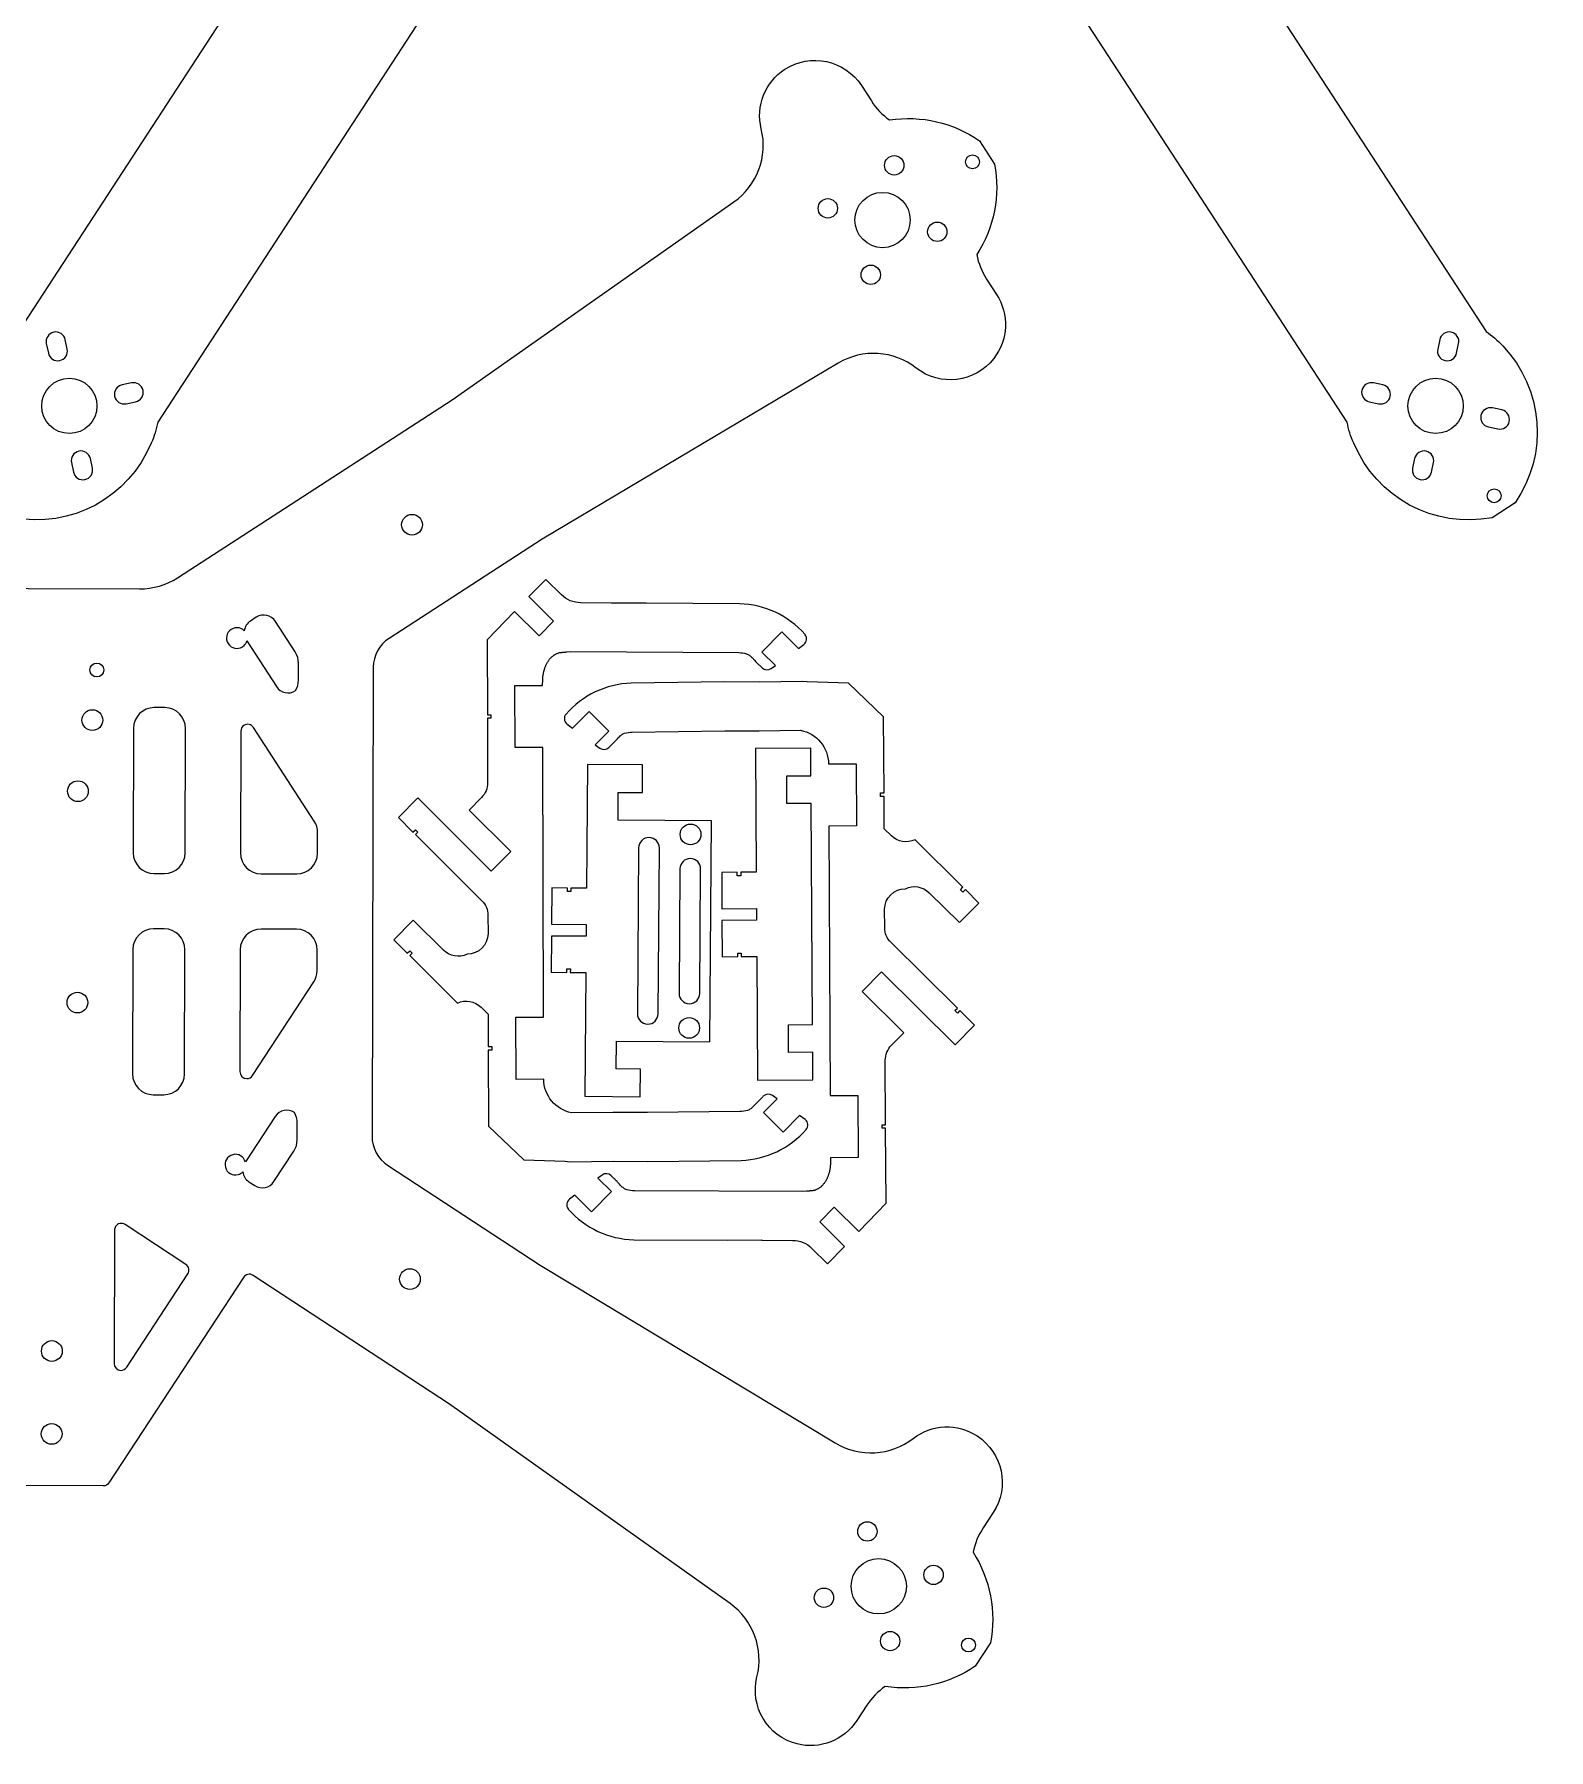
# Model space of a CAD drawing. Header units: millimetres. Extents: x 49 to 509, y -394 to 101.
# Drawn here: x 289.6 to 508.7, y -393.6 to -145.4 of the extents above; entities that cross this region are included whole.
import ezdxf

# ---------------------------------------------------------------- set-up
doc = ezdxf.new("R2010")
doc.units = ezdxf.units.MM
doc.header["$MEASUREMENT"] = 0
doc.layers.add('Layer 1', color=7, linetype='Continuous', lineweight=0)

msp = doc.modelspace()

# ---------------------------------------------------------------- linework, layer by layer
at = {"layer": 'Layer 1', "color": 18, "lineweight": 25, "true_color": 0x000000}
for points in [[(363.15, -239.61), (363.15, -239.44), (363.15, -239.26), (363.16, -239.09), (363.16, -238.92), (363.17, -238.74), (363.17, -238.65), (363.18, -238.56), (363.19, -238.48), (363.19, -238.39), (363.2, -238.3), (363.22, -238.21), (363.23, -238.12), (363.24, -238.03), (363.25, -237.94), (363.27, -237.85), (363.29, -237.76), (363.31, -237.67), (363.33, -237.58), (363.35, -237.49), (363.37, -237.4), (363.4, -237.32), (363.43, -237.23), (363.46, -237.14), (363.49, -237.05), (363.52, -236.96), (363.55, -236.87), (363.59, -236.79), (363.63, -236.7), (363.67, -236.61), (363.71, -236.53), (363.75, -236.45), (363.8, -236.36), (363.84, -236.28), (363.89, -236.2), (363.94, -236.12), (364, -236.05), (364.05, -235.97), (364.1, -235.9), (364.16, -235.82), (364.22, -235.75), (364.28, -235.69), (364.34, -235.62), (364.4, -235.56), (364.47, -235.49), (364.54, -235.44), (364.6, -235.38), (364.67, -235.32), (364.74, -235.27), (364.81, -235.22), (364.89, -235.18), (364.96, -235.13), (365.04, -235.09), (365.11, -235.05), (365.19, -235.01), (365.27, -234.98), (365.35, -234.95), (365.43, -234.92), (365.51, -234.89), (365.6, -234.87)], [(365.6, -234.87), (365.66, -234.86), (365.72, -234.85), (365.78, -234.85), (365.85, -234.84), (365.91, -234.84), (365.97, -234.83), (366.04, -234.83), (366.1, -234.82), (366.16, -234.81), (366.22, -234.81), (366.28, -234.8), (366.34, -234.8), (366.41, -234.79), (366.47, -234.79), (366.53, -234.78), (366.59, -234.78), (366.65, -234.77)], [(392.64, -235.03), (392.76, -235.08), (392.87, -235.14), (392.98, -235.2), (393.09, -235.28), (393.19, -235.36), (393.29, -235.44), (393.39, -235.54), (393.49, -235.63), (393.59, -235.73), (393.68, -235.83), (393.78, -235.94), (393.87, -236.04), (393.96, -236.14), (394.06, -236.24), (394.15, -236.34), (394.25, -236.43), (394.35, -236.53), (394.44, -236.62), (394.54, -236.71), (394.63, -236.8), (394.73, -236.89), (394.82, -236.98), (394.91, -237.08)], [(372.74, -248.59), (372.84, -248.49), (372.93, -248.4), (373.02, -248.31), (373.12, -248.22), (373.21, -248.13), (373.31, -248.03), (373.4, -247.94), (373.5, -247.84), (373.59, -247.74), (373.69, -247.64), (373.78, -247.54), (373.87, -247.44), (373.97, -247.34), (374.06, -247.23), (374.16, -247.13), (374.25, -247.04), (374.35, -246.94), (374.45, -246.86), (374.56, -246.77), (374.66, -246.7), (374.77, -246.63), (374.89, -246.57), (375, -246.52)], [(395.08, -299.06), (394.99, -299.16), (394.89, -299.25), (394.8, -299.34), (394.7, -299.43), (394.61, -299.52), (394.51, -299.62), (394.42, -299.71), (394.32, -299.81), (394.23, -299.91), (394.13, -300.01), (394.04, -300.11), (393.94, -300.21), (393.85, -300.31), (393.76, -300.41), (393.66, -300.51), (393.56, -300.61), (393.47, -300.7), (393.36, -300.79), (393.26, -300.87), (393.15, -300.95), (393.04, -301.01), (392.93, -301.07), (392.81, -301.12)], [(404.8, -307.97), (404.8, -308.14), (404.8, -308.31), (404.8, -308.49), (404.8, -308.66), (404.79, -308.84), (404.79, -308.92), (404.78, -309.01), (404.77, -309.1), (404.77, -309.19), (404.76, -309.28), (404.75, -309.37), (404.73, -309.46), (404.72, -309.55), (404.71, -309.64), (404.69, -309.73), (404.67, -309.82), (404.65, -309.9), (404.63, -309.99), (404.61, -310.08), (404.59, -310.17), (404.56, -310.26), (404.53, -310.35), (404.51, -310.44), (404.48, -310.53), (404.44, -310.62), (404.41, -310.71), (404.37, -310.79), (404.34, -310.88), (404.3, -310.96), (404.25, -311.05), (404.21, -311.13), (404.17, -311.22), (404.12, -311.3), (404.07, -311.38), (404.02, -311.46), (403.97, -311.53), (403.92, -311.61), (403.86, -311.68), (403.8, -311.76), (403.75, -311.83), (403.69, -311.89), (403.63, -311.96), (403.56, -312.02), (403.5, -312.09), (403.43, -312.15), (403.36, -312.2), (403.3, -312.26), (403.23, -312.31), (403.15, -312.36), (403.08, -312.41), (403.01, -312.45), (402.93, -312.49), (402.85, -312.53), (402.78, -312.57), (402.7, -312.6), (402.62, -312.64), (402.54, -312.66), (402.46, -312.69), (402.37, -312.72)], [(375.33, -312.62), (375.21, -312.57), (375.1, -312.51), (374.99, -312.44), (374.88, -312.37), (374.78, -312.29), (374.67, -312.2), (374.57, -312.11), (374.48, -312.01), (374.38, -311.91), (374.29, -311.81), (374.19, -311.71), (374.1, -311.61), (374, -311.51), (373.91, -311.41), (373.81, -311.31), (373.71, -311.22), (373.62, -311.12), (373.52, -311.03), (373.43, -310.94), (373.33, -310.85), (373.24, -310.76), (373.14, -310.67), (373.05, -310.57)], [(402.37, -312.72), (402.31, -312.72), (402.25, -312.73), (402.18, -312.74), (402.12, -312.74), (402.06, -312.75), (402, -312.75), (401.93, -312.76), (401.87, -312.76), (401.81, -312.77), (401.75, -312.78), (401.69, -312.78), (401.62, -312.79), (401.56, -312.79), (401.5, -312.8), (401.44, -312.8), (401.38, -312.81), (401.32, -312.81)]]:
    msp.add_lwpolyline(points, dxfattribs=at)
for points in [[(391.81, -266.66), (391.81, -267.16), (391.31, -267.16), (391.31, -266.66), (389.06, -266.68), (389.09, -271.93), (394.09, -271.89), (394.1, -273.59), (389.1, -273.63), (389.13, -278.88), (391.38, -278.86), (391.38, -278.36), (391.88, -278.36), (391.88, -278.86), (394.13, -278.84), (394.25, -296.74), (402.25, -296.69), (402.22, -292.69), (398.72, -292.72), (398.7, -288.72), (402.2, -288.69), (401.99, -256.69), (398.49, -256.72), (398.47, -252.72), (401.97, -252.69), (401.94, -248.69), (393.94, -248.75), (394.06, -266.65)], [(367.16, -280.65), (367.15, -281.15), (369.4, -281.17), (369.27, -299.07), (377.27, -299.13), (377.3, -295.13), (373.8, -295.1), (373.83, -291.1), (387.33, -291.2), (387.56, -259.2), (374.06, -259.1), (374.09, -255.1), (377.59, -255.13), (377.62, -251.13), (369.62, -251.07), (369.49, -268.97), (367.24, -268.95), (367.24, -269.45), (366.74, -269.45), (366.74, -268.95), (364.49, -268.93), (364.45, -274.18), (369.45, -274.22), (369.44, -275.92), (364.44, -275.88), (364.4, -281.13), (366.65, -281.15), (366.66, -280.65)]]:
    msp.add_lwpolyline(points, close=True, dxfattribs=at)
for centre, radius in [((414.02, -164.37), 1.4), ((425.35, -163.86), 1), ((412.33, -172.29), 4), ((404.41, -170.59), 1.4), ((420.25, -173.98), 1.4), ((410.63, -180.21), 1.4), ((344.25, -216.37), 1.5), ((298.65, -237.39), 1), ((298, -244.64), 1.5), ((295.91, -254.93), 1.5), ((384.55, -261.18), 1.5), ((295.84, -285.52), 1.5), ((384.35, -289.18), 1.5), ((343.95, -325.52), 1.5), ((292.14, -335.93), 1.5), ((292.11, -347.93), 1.5), ((410.13, -362.04), 1.4), ((411.78, -369.97), 4), ((419.71, -368.32), 1.4), ((403.85, -371.62), 1.4), ((413.43, -377.9), 1.4), ((424.76, -378.47), 1)]:
    msp.add_circle(centre, radius, dxfattribs=at)
at = {"layer": 'Layer 1', "color": 240, "lineweight": 25, "true_color": 0xed1c24}
for centre, radius in [((294.67, -199.18), 4), ((492.35, -199.18), 4), ((500.82, -212.18), 1)]:
    msp.add_circle(centre, radius, dxfattribs=at)
for points, knots in [([(447.07, -107.68), (447.07, -107.68), (478.14, -87.44), (478.14, -87.44), (478.14, -87.44), (478.14, -48.45), (478.14, -48.45), (478.14, -48.11), (477.97, -47.8), (477.68, -47.62), (477.68, -47.62), (447.91, -28.22), (447.91, -28.22), (447.45, -27.92), (447.31, -27.3), (447.62, -26.84), (447.62, -26.84), (499.66, 53.05), (499.66, 53.05), (500.54, 53.65), (501.35, 54.36), (502.06, 55.16), (507.96, 61.33), (508.71, 70.8), (503.86, 77.83), (503.86, 77.83), (500.51, 80.01), (500.51, 80.01), (492.12, 81.61), (483.76, 77.09), (480.5, 69.2), (480.06, 68.23), (479.74, 67.2), (479.55, 66.15), (479.55, 66.15), (431.63, -7.41), (431.63, -7.41), (430.71, -8.82), (429.13, -9.68), (427.44, -9.68), (427.44, -9.68), (359.58, -9.68), (359.58, -9.68), (357.89, -9.68), (356.31, -8.82), (355.39, -7.41), (355.39, -7.41), (307.47, 66.15), (307.47, 66.15), (307.28, 67.2), (306.96, 68.23), (306.52, 69.2), (303.26, 77.09), (294.9, 81.61), (286.51, 80.01), (286.51, 80.01), (283.16, 77.83), (283.16, 77.83), (278.31, 70.8), (279.06, 61.33), (284.96, 55.16), (285.67, 54.36), (286.48, 53.65), (287.36, 53.05), (287.36, 53.05), (346.71, -38.06), (346.71, -38.06), (347.77, -39.68), (348.33, -41.58), (348.33, -43.52), (348.33, -43.52), (348.33, -91.84), (348.33, -91.84), (348.33, -93.78), (347.77, -95.67), (346.71, -97.3), (346.71, -97.3), (287.36, -188.41), (287.36, -188.41), (286.48, -189.01), (285.67, -189.71), (284.96, -190.51), (279.06, -196.68), (278.31, -206.15), (283.16, -213.18), (283.16, -213.18), (286.51, -215.36), (286.51, -215.36), (294.9, -216.96), (303.26, -212.45), (306.52, -204.55), (306.96, -203.58), (307.28, -202.56), (307.47, -201.51), (307.47, -201.51), (355.39, -127.95), (355.39, -127.95), (356.31, -126.53), (357.89, -125.68), (359.58, -125.68), (359.58, -125.68), (427.44, -125.68), (427.44, -125.68), (429.13, -125.68), (430.71, -126.53), (431.63, -127.95), (431.63, -127.95), (479.55, -201.51), (479.55, -201.51), (479.74, -202.56), (480.06, -203.58), (480.5, -204.55), (483.76, -212.45), (492.12, -216.96), (500.51, -215.36), (500.51, -215.36), (503.86, -213.18), (503.86, -213.18), (508.71, -206.15), (507.96, -196.68), (502.06, -190.51), (501.35, -189.71), (500.54, -189.01), (499.66, -188.41), (499.66, -188.41), (447.07, -107.68), (447.07, -107.68)], [0, 0, 0, 0, 1, 1, 1, 2, 2, 2, 3, 3, 3, 4, 4, 4, 5, 5, 5, 6, 6, 6, 7, 7, 7, 8, 8, 8, 9, 9, 9, 10, 10, 10, 11, 11, 11, 12, 12, 12, 13, 13, 13, 14, 14, 14, 15, 15, 15, 16, 16, 16, 17, 17, 17, 18, 18, 18, 19, 19, 19, 20, 20, 20, 21, 21, 21, 22, 22, 22, 23, 23, 23, 24, 24, 24, 25, 25, 25, 26, 26, 26, 27, 27, 27, 28, 28, 28, 29, 29, 29, 30, 30, 30, 31, 31, 31, 32, 32, 32, 33, 33, 33, 34, 34, 34, 35, 35, 35, 36, 36, 36, 37, 37, 37, 38, 38, 38, 39, 39, 39, 40, 40, 40, 41, 41, 41, 42, 42, 42, 42]), ([(294.36, -190.96), (294.52, -191.72), (294.04, -192.46), (293.28, -192.62), (292.53, -192.78), (291.78, -192.3), (291.63, -191.54), (291.63, -191.54), (291.34, -190.17), (291.34, -190.17), (291.18, -189.41), (291.66, -188.67), (292.42, -188.51), (293.17, -188.35), (293.92, -188.84), (294.08, -189.59), (294.08, -189.59), (294.36, -190.96), (294.36, -190.96)], [0, 0, 0, 0, 1, 1, 1, 2, 2, 2, 3, 3, 3, 4, 4, 4, 5, 5, 5, 6, 6, 6, 6]), ([(495.39, -191.54), (495.23, -192.3), (494.49, -192.78), (493.73, -192.62), (492.98, -192.46), (492.49, -191.72), (492.65, -190.96), (492.65, -190.96), (492.94, -189.59), (492.94, -189.59), (493.1, -188.84), (493.84, -188.35), (494.6, -188.51), (495.36, -188.67), (495.84, -189.41), (495.68, -190.17), (495.68, -190.17), (495.39, -191.54), (495.39, -191.54)], [0, 0, 0, 0, 1, 1, 1, 2, 2, 2, 3, 3, 3, 4, 4, 4, 5, 5, 5, 6, 6, 6, 6]), ([(303.67, -195.85), (304.43, -195.69), (305.17, -196.17), (305.33, -196.93), (305.49, -197.68), (305.01, -198.43), (304.25, -198.58), (304.25, -198.58), (302.88, -198.87), (302.88, -198.87), (302.13, -199.03), (301.38, -198.55), (301.22, -197.79), (301.06, -197.04), (301.55, -196.29), (302.3, -196.13), (302.3, -196.13), (303.67, -195.85), (303.67, -195.85)], [0, 0, 0, 0, 1, 1, 1, 2, 2, 2, 3, 3, 3, 4, 4, 4, 5, 5, 5, 6, 6, 6, 6]), ([(483.34, -195.85), (483.34, -195.85), (484.71, -196.13), (484.71, -196.13), (485.47, -196.29), (485.95, -197.04), (485.79, -197.79), (485.63, -198.55), (484.89, -199.03), (484.13, -198.87), (484.13, -198.87), (482.76, -198.58), (482.76, -198.58), (482.01, -198.43), (481.52, -197.68), (481.68, -196.93), (481.84, -196.17), (482.59, -195.69), (483.34, -195.85)], [0, 0, 0, 0, 1, 1, 1, 2, 2, 2, 3, 3, 3, 4, 4, 4, 5, 5, 5, 6, 6, 6, 6]), ([(499.99, -202.22), (499.23, -202.06), (498.75, -201.32), (498.9, -200.56), (499.06, -199.8), (499.81, -199.32), (500.56, -199.48), (500.56, -199.48), (501.93, -199.77), (501.93, -199.77), (501.93, -199.77), (501.93, -199.77), (501.93, -199.77), (502.69, -199.93), (503.17, -200.67), (503.01, -201.43), (502.85, -202.19), (502.11, -202.67), (501.36, -202.51), (501.36, -202.51), (499.99, -202.22), (499.99, -202.22)], [0, 0, 0, 0, 1, 1, 1, 2, 2, 2, 3, 3, 3, 4, 4, 4, 5, 5, 5, 6, 6, 6, 7, 7, 7, 7]), ([(298, -208.18), (298.16, -208.94), (297.68, -209.68), (296.92, -209.84), (296.16, -210), (295.42, -209.52), (295.26, -208.76), (295.26, -208.76), (294.97, -207.39), (294.97, -207.39), (294.81, -206.64), (295.3, -205.89), (296.05, -205.73), (296.81, -205.57), (297.55, -206.06), (297.71, -206.81), (297.71, -206.81), (298, -208.18), (298, -208.18)], [0, 0, 0, 0, 1, 1, 1, 2, 2, 2, 3, 3, 3, 4, 4, 4, 5, 5, 5, 6, 6, 6, 6]), ([(492.05, -207.39), (492.05, -207.39), (491.76, -208.76), (491.76, -208.76), (491.6, -209.52), (490.85, -210), (490.1, -209.84), (489.34, -209.68), (488.86, -208.94), (489.02, -208.18), (489.02, -208.18), (489.31, -206.81), (489.31, -206.81), (489.47, -206.06), (490.21, -205.57), (490.97, -205.73), (491.72, -205.89), (492.21, -206.64), (492.05, -207.39)], [0, 0, 0, 0, 1, 1, 1, 2, 2, 2, 3, 3, 3, 4, 4, 4, 5, 5, 5, 6, 6, 6, 6])]:
    msp.add_open_spline(points, degree=3, knots=knots, dxfattribs=at)
at = {"layer": 'Layer 1', "color": 18, "lineweight": 25, "true_color": 0x000000}
for points, knots in [([(362.8, -323.52), (362.8, -323.52), (340.72, -309.05), (340.72, -309.05), (339.31, -308.13), (338.46, -306.55), (338.46, -304.86), (338.46, -304.86), (338.65, -236.99), (338.65, -236.99), (338.65, -235.3), (339.51, -233.73), (340.93, -232.81), (340.93, -232.81), (363.09, -218.46), (363.09, -218.46), (363.09, -218.46), (405.92, -192.99), (405.92, -192.99), (409.46, -190.88), (413.94, -191.16), (417.19, -193.7), (420.67, -196.42), (425.7, -195.8), (428.42, -192.32), (430.52, -189.64), (430.68, -185.91), (428.83, -183.05), (428.83, -183.05), (427.38, -180.82), (427.38, -180.82), (426.69, -179.74), (426.2, -178.54), (425.96, -177.28), (428.47, -173.4), (429.39, -168.71), (428.54, -164.18), (428.54, -164.18), (426.36, -160.82), (426.36, -160.82), (422.57, -158.19), (417.92, -157.11), (413.35, -157.81), (412.3, -157.07), (411.4, -156.14), (410.71, -155.06), (410.71, -155.06), (409.26, -152.83), (409.26, -152.83), (406.86, -149.12), (401.91, -148.06), (398.2, -150.46), (395.34, -152.32), (393.96, -155.78), (394.78, -159.09), (395.77, -163.1), (394.19, -167.3), (390.82, -169.67), (390.82, -169.67), (350.05, -198.32), (350.05, -198.32), (350.05, -198.32), (310.31, -224.05), (310.31, -224.05), (308.68, -225.1), (306.78, -225.66), (304.84, -225.66), (304.84, -225.66), (256.52, -225.52), (256.52, -225.52), (254.58, -225.52), (252.69, -224.95), (251.07, -223.89), (251.07, -223.89), (211.47, -197.93), (211.47, -197.93), (211.47, -197.93), (170.86, -169.06), (170.86, -169.06), (167.5, -166.67), (165.95, -162.46), (166.95, -158.46), (168.03, -154.18), (165.44, -149.83), (161.15, -148.75), (157.85, -147.91), (154.38, -149.27), (152.51, -152.12), (152.51, -152.12), (151.05, -154.34), (151.05, -154.34), (150.35, -155.42), (149.44, -156.34), (148.39, -157.08), (143.83, -156.35), (139.17, -157.4), (135.36, -160.01), (135.36, -160.01), (133.17, -163.36), (133.17, -163.36), (132.29, -167.89), (133.19, -172.59), (135.67, -176.47), (135.42, -177.73), (134.93, -178.93), (134.23, -180.01), (134.23, -180.01), (132.77, -182.23), (132.77, -182.23), (130.35, -185.93), (131.38, -190.88), (135.08, -193.31), (137.93, -195.18), (141.66, -195.03), (144.35, -192.95), (147.62, -190.43), (152.09, -190.17), (155.63, -192.3), (155.63, -192.3), (198.31, -218.01), (198.31, -218.01), (198.31, -218.01), (220.39, -232.48), (220.39, -232.48), (221.81, -233.4), (222.66, -234.98), (222.65, -236.67), (222.65, -236.67), (222.46, -304.54), (222.46, -304.54), (222.46, -306.23), (221.6, -307.8), (220.18, -308.72), (220.18, -308.72), (198.02, -323.07), (198.02, -323.07), (198.02, -323.07), (155.19, -348.54), (155.19, -348.54), (151.65, -350.65), (147.17, -350.36), (143.92, -347.83), (140.44, -345.11), (135.42, -345.72), (132.7, -349.21), (130.6, -351.89), (130.43, -355.62), (132.28, -358.48), (132.28, -358.48), (133.73, -360.71), (133.73, -360.71), (134.43, -361.79), (134.91, -362.99), (135.15, -364.25), (132.65, -368.13), (131.72, -372.82), (132.57, -377.35), (132.57, -377.35), (134.75, -380.71), (134.75, -380.71), (138.54, -383.34), (143.2, -384.42), (147.76, -383.72), (148.81, -384.46), (149.71, -385.39), (150.41, -386.47), (150.41, -386.47), (151.85, -388.7), (151.85, -388.7), (154.25, -392.41), (159.2, -393.47), (162.91, -391.07), (165.78, -389.21), (167.15, -385.75), (166.33, -382.44), (165.35, -378.43), (166.92, -374.23), (170.29, -371.86), (170.29, -371.86), (211.06, -343.21), (211.06, -343.21), (211.06, -343.21), (240.4, -324.22), (240.4, -324.22), (240.4, -324.22), (260.56, -355.34), (260.56, -355.34), (260.56, -355.34), (299.55, -355.45), (299.55, -355.45), (299.88, -355.45), (300.2, -355.28), (300.39, -354.99), (300.39, -354.99), (319.86, -325.27), (319.86, -325.27), (320.17, -324.81), (320.79, -324.68), (321.25, -324.98), (321.25, -324.98), (349.65, -343.6), (349.65, -343.6), (349.65, -343.6), (390.26, -372.47), (390.26, -372.47), (393.62, -374.86), (395.17, -379.07), (394.16, -383.07), (393.08, -387.35), (395.68, -391.7), (399.96, -392.78), (403.27, -393.62), (406.74, -392.26), (408.61, -389.41), (408.61, -389.41), (410.06, -387.19), (410.06, -387.19), (410.77, -386.11), (411.67, -385.18), (412.73, -384.45), (417.28, -385.18), (421.95, -384.13), (425.75, -381.52), (425.75, -381.52), (427.95, -378.17), (427.95, -378.17), (428.82, -373.64), (427.92, -368.94), (425.44, -365.05), (425.69, -363.8), (426.18, -362.6), (426.88, -361.52), (426.88, -361.52), (428.34, -359.3), (428.34, -359.3), (430.76, -355.6), (429.73, -350.64), (426.03, -348.22), (423.18, -346.35), (419.46, -346.5), (416.76, -348.58), (413.5, -351.1), (409.02, -351.36), (405.49, -349.23), (405.49, -349.23), (362.8, -323.52), (362.8, -323.52)], [0, 0, 0, 0, 1, 1, 1, 2, 2, 2, 3, 3, 3, 4, 4, 4, 5, 5, 5, 6, 6, 6, 7, 7, 7, 8, 8, 8, 9, 9, 9, 10, 10, 10, 11, 11, 11, 12, 12, 12, 13, 13, 13, 14, 14, 14, 15, 15, 15, 16, 16, 16, 17, 17, 17, 18, 18, 18, 19, 19, 19, 20, 20, 20, 21, 21, 21, 22, 22, 22, 23, 23, 23, 24, 24, 24, 25, 25, 25, 26, 26, 26, 27, 27, 27, 28, 28, 28, 29, 29, 29, 30, 30, 30, 31, 31, 31, 32, 32, 32, 33, 33, 33, 34, 34, 34, 35, 35, 35, 36, 36, 36, 37, 37, 37, 38, 38, 38, 39, 39, 39, 40, 40, 40, 41, 41, 41, 42, 42, 42, 43, 43, 43, 44, 44, 44, 45, 45, 45, 46, 46, 46, 47, 47, 47, 48, 48, 48, 49, 49, 49, 50, 50, 50, 51, 51, 51, 52, 52, 52, 53, 53, 53, 54, 54, 54, 55, 55, 55, 56, 56, 56, 57, 57, 57, 58, 58, 58, 59, 59, 59, 60, 60, 60, 61, 61, 61, 62, 62, 62, 63, 63, 63, 64, 64, 64, 65, 65, 65, 66, 66, 66, 67, 67, 67, 68, 68, 68, 69, 69, 69, 70, 70, 70, 71, 71, 71, 72, 72, 72, 73, 73, 73, 74, 74, 74, 75, 75, 75, 76, 76, 76, 77, 77, 77, 78, 78, 78, 79, 79, 79, 80, 80, 80, 81, 81, 81, 82, 82, 82, 82]), ([(394.91, -237.08), (395.26, -237.43), (395.82, -237.48), (396.23, -237.18), (396.23, -237.18), (396.82, -236.74), (396.82, -236.74), (396.82, -236.74), (394.85, -234.79), (394.85, -234.79), (394.85, -234.79), (397.74, -231.88), (397.74, -231.88), (397.74, -231.88), (400.15, -234.27), (400.15, -234.27), (400.15, -234.27), (400.93, -233.69), (400.93, -233.69), (401.38, -233.36), (401.47, -232.73), (401.14, -232.29), (401.13, -232.27), (401.11, -232.25), (401.09, -232.23), (398.69, -229.5), (395.27, -227.91), (391.65, -227.82), (391.65, -227.82), (378.12, -227.73), (378.12, -227.73), (378.12, -227.73), (373.12, -227.74), (373.12, -227.74), (373.12, -227.74), (373.12, -227.7), (373.12, -227.7), (373.12, -227.7), (368.67, -227.67), (368.67, -227.67), (367.62, -227.66), (366.61, -227.25), (365.87, -226.51), (365.87, -226.51), (363.63, -224.28), (363.63, -224.28), (363.63, -224.28), (361.16, -226.76), (361.16, -226.76), (361.16, -226.76), (364.74, -230.32), (364.74, -230.32), (364.74, -230.32), (362.63, -232.45), (362.63, -232.45), (362.63, -232.45), (359.08, -228.92), (359.08, -228.92), (359.08, -228.92), (355.14, -233.03), (355.14, -233.03), (355.14, -233.03), (355.17, -243.88), (355.17, -243.88), (355.17, -243.88), (355.67, -243.88), (355.67, -243.88), (355.67, -243.88), (355.67, -244.38), (355.67, -244.38), (355.67, -244.38), (355.17, -244.38), (355.17, -244.38), (355.17, -244.38), (355.19, -253.72), (355.19, -253.72), (355.19, -254.51), (354.88, -255.28), (354.32, -255.84), (354.32, -255.84), (352.52, -257.65), (352.52, -257.65), (352.52, -257.65), (358.54, -263.65), (358.54, -263.65), (358.54, -263.65), (355.72, -266.48), (355.72, -266.48), (355.72, -266.48), (345.09, -255.91), (345.09, -255.91), (345.09, -255.91), (342.27, -258.74), (342.27, -258.74), (342.27, -258.74), (344.39, -260.86), (344.39, -260.86), (344.39, -260.86), (344.75, -260.5), (344.75, -260.5), (344.75, -260.5), (345.1, -260.85), (345.1, -260.85), (345.1, -260.85), (344.75, -261.21), (344.75, -261.21), (344.75, -261.21), (354.36, -270.77), (354.36, -270.77), (354.92, -271.33), (355.24, -272.09), (355.24, -272.89), (355.24, -272.89), (355.25, -275.51), (355.25, -275.51), (355.25, -275.52), (355.25, -275.53), (355.25, -275.54), (355.23, -277.2), (353.88, -278.53), (352.22, -278.51), (351.07, -279.06), (349.7, -278.83), (348.8, -277.94), (348.8, -277.94), (344.43, -273.58), (344.43, -273.58), (344.43, -273.58), (341.61, -276.42), (341.61, -276.42), (341.61, -276.42), (343.56, -278.36), (343.56, -278.36), (343.56, -278.36), (343.91, -278.01), (343.91, -278.01), (343.91, -278.01), (344.26, -278.36), (344.26, -278.36), (344.26, -278.36), (343.91, -278.71), (343.91, -278.71), (343.91, -278.71), (350.82, -285.59), (350.82, -285.59), (351.97, -285.04), (353.34, -285.27), (354.24, -286.17), (354.24, -286.17), (355.28, -287.2), (355.28, -287.2), (355.28, -287.2), (355.29, -291.88), (355.29, -291.88), (355.29, -291.88), (355.79, -291.88), (355.79, -291.88), (355.79, -291.88), (355.79, -292.38), (355.79, -292.38), (355.79, -292.38), (355.29, -292.38), (355.29, -292.38), (355.29, -292.38), (355.32, -303.39), (355.32, -303.39), (355.32, -303.39), (360.42, -308.29), (360.42, -308.29), (360.42, -308.29), (366.4, -308.48), (366.4, -308.48), (366.4, -308.48), (367.07, -308.54), (367.07, -308.54), (367.07, -308.54), (373.34, -308.47), (373.34, -308.47), (373.34, -308.47), (378.34, -308.5), (378.34, -308.5), (378.34, -308.5), (391.86, -308.34), (391.86, -308.34), (395.49, -308.23), (398.9, -306.61), (401.28, -303.88), (401.64, -303.46), (401.6, -302.83), (401.18, -302.47), (401.16, -302.45), (401.14, -302.43), (401.12, -302.42), (401.12, -302.42), (400.32, -301.84), (400.32, -301.84), (400.32, -301.84), (397.93, -304.24), (397.93, -304.24), (397.93, -304.24), (395.1, -301.42), (395.1, -301.42), (395.1, -301.42), (397.06, -299.45), (397.06, -299.45), (397.06, -299.45), (396.39, -298.95), (396.39, -298.95), (395.99, -298.65), (395.42, -298.7), (395.08, -299.06)], [0, 0, 0, 0, 1, 1, 1, 2, 2, 2, 3, 3, 3, 4, 4, 4, 5, 5, 5, 6, 6, 6, 7, 7, 7, 8, 8, 8, 9, 9, 9, 10, 10, 10, 11, 11, 11, 12, 12, 12, 13, 13, 13, 14, 14, 14, 15, 15, 15, 16, 16, 16, 17, 17, 17, 18, 18, 18, 19, 19, 19, 20, 20, 20, 21, 21, 21, 22, 22, 22, 23, 23, 23, 24, 24, 24, 25, 25, 25, 26, 26, 26, 27, 27, 27, 28, 28, 28, 29, 29, 29, 30, 30, 30, 31, 31, 31, 32, 32, 32, 33, 33, 33, 34, 34, 34, 35, 35, 35, 36, 36, 36, 37, 37, 37, 38, 38, 38, 39, 39, 39, 40, 40, 40, 41, 41, 41, 42, 42, 42, 43, 43, 43, 44, 44, 44, 45, 45, 45, 46, 46, 46, 47, 47, 47, 48, 48, 48, 49, 49, 49, 50, 50, 50, 51, 51, 51, 52, 52, 52, 53, 53, 53, 54, 54, 54, 55, 55, 55, 56, 56, 56, 57, 57, 57, 58, 58, 58, 59, 59, 59, 60, 60, 60, 61, 61, 61, 62, 62, 62, 63, 63, 63, 64, 64, 64, 65, 65, 65, 66, 66, 66, 67, 67, 67, 68, 68, 68, 69, 69, 69, 70, 70, 70, 70]), ([(319.98, -231.73), (320.06, -231.15), (320.39, -230.63), (320.88, -230.31), (320.88, -230.31), (321.72, -229.76), (321.72, -229.76), (322.65, -229.16), (323.89, -229.43), (324.49, -230.36), (324.49, -230.36), (327.35, -234.78), (327.35, -234.78), (327.67, -235.27), (327.83, -235.84), (327.83, -236.42), (327.83, -236.42), (327.83, -238.85), (327.83, -238.85), (327.82, -239.39), (327.68, -239.92), (327.4, -240.38), (326.48, -240.98), (325.24, -240.72), (324.64, -239.79), (324.64, -239.79), (320.35, -233.17), (320.35, -233.17), (320.28, -233.43), (320.14, -233.67), (319.95, -233.85), (319.35, -234.43), (318.4, -234.42), (317.83, -233.82), (317.25, -233.22), (317.27, -232.28), (317.86, -231.7), (318.46, -231.12), (319.41, -231.14), (319.98, -231.73)], [0, 0, 0, 0, 1, 1, 1, 2, 2, 2, 3, 3, 3, 4, 4, 4, 5, 5, 5, 6, 6, 6, 7, 7, 7, 8, 8, 8, 9, 9, 9, 10, 10, 10, 11, 11, 11, 12, 12, 12, 13, 13, 13, 13]), ([(366.65, -234.77), (366.65, -234.77), (367.17, -234.72), (367.17, -234.72), (367.17, -234.72), (391.52, -234.88), (391.52, -234.88), (391.9, -234.89), (392.27, -234.94), (392.64, -235.03)], [0, 0, 0, 0, 1, 1, 1, 2, 2, 2, 3, 3, 3, 3]), ([(392.81, -301.12), (392.45, -301.21), (392.08, -301.26), (391.7, -301.28), (391.7, -301.28), (378.32, -301.43), (378.32, -301.43), (378.32, -301.43), (373.32, -301.4), (373.32, -301.4), (373.32, -301.4), (367.34, -301.47), (367.34, -301.47), (365.01, -301.01), (363.33, -298.98), (363.31, -296.61), (363.31, -296.61), (359.31, -296.62), (359.31, -296.62), (359.31, -296.62), (359.28, -287.62), (359.28, -287.62), (359.28, -287.62), (363.28, -287.61), (363.28, -287.61), (363.28, -287.61), (363.18, -248.61), (363.18, -248.61), (363.18, -248.61), (359.18, -248.62), (359.18, -248.62), (359.18, -248.62), (359.15, -239.62), (359.15, -239.62), (359.15, -239.62), (363.15, -239.61), (363.15, -239.61)], [0, 0, 0, 0, 1, 1, 1, 2, 2, 2, 3, 3, 3, 4, 4, 4, 5, 5, 5, 6, 6, 6, 7, 7, 7, 8, 8, 8, 9, 9, 9, 10, 10, 10, 11, 11, 11, 12, 12, 12, 12]), ([(373.05, -310.57), (372.7, -310.22), (372.14, -310.17), (371.74, -310.47), (371.74, -310.47), (371.15, -310.91), (371.15, -310.91), (371.15, -310.91), (373.12, -312.86), (373.12, -312.86), (373.12, -312.86), (370.23, -315.78), (370.23, -315.78), (370.23, -315.78), (367.82, -313.39), (367.82, -313.39), (367.82, -313.39), (367.04, -313.97), (367.04, -313.97), (366.59, -314.3), (366.5, -314.93), (366.83, -315.37), (366.85, -315.4), (366.87, -315.42), (366.89, -315.44), (369.29, -318.15), (372.71, -319.74), (376.33, -319.83), (376.33, -319.83), (389.86, -319.88), (389.86, -319.88), (389.86, -319.88), (394.86, -319.86), (394.86, -319.86), (394.86, -319.86), (394.86, -319.9), (394.86, -319.9), (394.86, -319.9), (399.32, -319.92), (399.32, -319.92), (400.37, -319.92), (401.37, -320.34), (402.12, -321.08), (402.12, -321.08), (404.36, -323.3), (404.36, -323.3), (404.36, -323.3), (406.83, -320.82), (406.83, -320.82), (406.83, -320.82), (403.24, -317.26), (403.24, -317.26), (403.24, -317.26), (405.35, -315.13), (405.35, -315.13), (405.35, -315.13), (408.9, -318.65), (408.9, -318.65), (408.9, -318.65), (412.84, -314.53), (412.84, -314.53), (412.84, -314.53), (412.78, -303.68), (412.78, -303.68), (412.78, -303.68), (412.28, -303.68), (412.28, -303.68), (412.28, -303.68), (412.28, -303.18), (412.28, -303.18), (412.28, -303.18), (412.78, -303.18), (412.78, -303.18), (412.78, -303.18), (412.73, -293.84), (412.73, -293.84), (412.73, -293.04), (413.04, -292.28), (413.6, -291.71), (413.6, -291.71), (415.4, -289.9), (415.4, -289.9), (415.4, -289.9), (409.36, -283.92), (409.36, -283.92), (409.36, -283.92), (412.17, -281.08), (412.17, -281.08), (412.17, -281.08), (422.83, -291.63), (422.83, -291.63), (422.83, -291.63), (425.65, -288.79), (425.65, -288.79), (425.65, -288.79), (423.51, -286.68), (423.51, -286.68), (423.51, -286.68), (423.16, -287.03), (423.16, -287.03), (423.16, -287.03), (422.81, -286.68), (422.81, -286.68), (422.81, -286.68), (423.16, -286.33), (423.16, -286.33), (423.16, -286.33), (413.53, -276.79), (413.53, -276.79), (412.96, -276.23), (412.64, -275.47), (412.64, -274.67), (412.64, -274.67), (412.63, -272.05), (412.63, -272.05), (412.63, -272.04), (412.63, -272.03), (412.63, -272.02), (412.64, -270.36), (413.99, -269.03), (415.65, -269.04), (416.79, -268.49), (418.16, -268.71), (419.07, -269.61), (419.07, -269.61), (423.45, -273.95), (423.45, -273.95), (423.45, -273.95), (426.27, -271.11), (426.27, -271.11), (426.27, -271.11), (424.31, -269.17), (424.31, -269.17), (424.31, -269.17), (423.96, -269.53), (423.96, -269.53), (423.96, -269.53), (423.61, -269.18), (423.61, -269.18), (423.61, -269.18), (423.96, -268.82), (423.96, -268.82), (423.96, -268.82), (417.03, -261.96), (417.03, -261.96), (415.88, -262.51), (414.52, -262.29), (413.61, -261.39), (413.61, -261.39), (412.57, -260.36), (412.57, -260.36), (412.57, -260.36), (412.55, -255.68), (412.55, -255.68), (412.55, -255.68), (412.05, -255.68), (412.05, -255.68), (412.05, -255.68), (412.04, -255.18), (412.04, -255.18), (412.04, -255.18), (412.54, -255.18), (412.54, -255.18), (412.54, -255.18), (412.49, -244.17), (412.49, -244.17), (412.49, -244.17), (407.38, -239.28), (407.38, -239.28), (407.38, -239.28), (401.4, -239.1), (401.4, -239.1), (401.4, -239.1), (400.73, -239.05), (400.73, -239.05), (400.73, -239.05), (394.46, -239.14), (394.46, -239.14), (394.46, -239.14), (389.46, -239.11), (389.46, -239.11), (389.46, -239.11), (375.94, -239.3), (375.94, -239.3), (372.32, -239.42), (368.91, -241.04), (366.53, -243.78), (366.17, -244.2), (366.22, -244.83), (366.63, -245.19), (366.65, -245.21), (366.68, -245.23), (366.7, -245.25), (366.7, -245.25), (367.49, -245.82), (367.49, -245.82), (367.49, -245.82), (369.88, -243.41), (369.88, -243.41), (369.88, -243.41), (372.72, -246.23), (372.72, -246.23), (372.72, -246.23), (370.76, -248.21), (370.76, -248.21), (370.76, -248.21), (371.43, -248.7), (371.43, -248.7), (371.84, -249), (372.4, -248.95), (372.74, -248.59)], [0, 0, 0, 0, 1, 1, 1, 2, 2, 2, 3, 3, 3, 4, 4, 4, 5, 5, 5, 6, 6, 6, 7, 7, 7, 8, 8, 8, 9, 9, 9, 10, 10, 10, 11, 11, 11, 12, 12, 12, 13, 13, 13, 14, 14, 14, 15, 15, 15, 16, 16, 16, 17, 17, 17, 18, 18, 18, 19, 19, 19, 20, 20, 20, 21, 21, 21, 22, 22, 22, 23, 23, 23, 24, 24, 24, 25, 25, 25, 26, 26, 26, 27, 27, 27, 28, 28, 28, 29, 29, 29, 30, 30, 30, 31, 31, 31, 32, 32, 32, 33, 33, 33, 34, 34, 34, 35, 35, 35, 36, 36, 36, 37, 37, 37, 38, 38, 38, 39, 39, 39, 40, 40, 40, 41, 41, 41, 42, 42, 42, 43, 43, 43, 44, 44, 44, 45, 45, 45, 46, 46, 46, 47, 47, 47, 48, 48, 48, 49, 49, 49, 50, 50, 50, 51, 51, 51, 52, 52, 52, 53, 53, 53, 54, 54, 54, 55, 55, 55, 56, 56, 56, 57, 57, 57, 58, 58, 58, 59, 59, 59, 60, 60, 60, 61, 61, 61, 62, 62, 62, 63, 63, 63, 64, 64, 64, 65, 65, 65, 66, 66, 66, 67, 67, 67, 68, 68, 68, 69, 69, 69, 70, 70, 70, 70]), ([(306.96, -242.84), (306.96, -242.84), (308.49, -242.84), (308.49, -242.84), (310.14, -242.85), (311.48, -244.19), (311.48, -245.85), (311.48, -245.85), (311.43, -263.85), (311.43, -263.85), (311.42, -265.51), (310.08, -266.85), (308.42, -266.84), (308.42, -266.84), (306.9, -266.84), (306.9, -266.84), (305.24, -266.83), (303.9, -265.49), (303.9, -263.83), (303.9, -263.83), (303.95, -245.83), (303.95, -245.83), (303.96, -244.17), (305.3, -242.83), (306.96, -242.84)], [0, 0, 0, 0, 1, 1, 1, 2, 2, 2, 3, 3, 3, 4, 4, 4, 5, 5, 5, 6, 6, 6, 7, 7, 7, 8, 8, 8, 8]), ([(330.58, -263.9), (330.57, -265.56), (329.22, -266.9), (327.57, -266.89), (327.57, -266.89), (322.42, -266.88), (322.42, -266.88), (320.76, -266.88), (319.42, -265.53), (319.43, -263.87), (319.43, -263.87), (319.48, -246.24), (319.48, -246.24), (319.48, -245.9), (319.65, -245.59), (319.93, -245.4), (320.4, -245.1), (321.02, -245.24), (321.32, -245.7), (321.32, -245.7), (330.1, -259.27), (330.1, -259.27), (330.42, -259.76), (330.59, -260.33), (330.58, -260.91), (330.58, -260.91), (330.58, -263.9), (330.58, -263.9)], [0, 0, 0, 0, 1, 1, 1, 2, 2, 2, 3, 3, 3, 4, 4, 4, 5, 5, 5, 6, 6, 6, 7, 7, 7, 8, 8, 8, 9, 9, 9, 9]), ([(375, -246.52), (375.37, -246.43), (375.74, -246.38), (376.12, -246.37), (376.12, -246.37), (389.5, -246.18), (389.5, -246.18), (389.5, -246.18), (394.5, -246.2), (394.5, -246.2), (394.5, -246.2), (400.47, -246.12), (400.47, -246.12), (402.8, -246.57), (404.5, -248.6), (404.52, -250.97), (404.52, -250.97), (408.52, -250.95), (408.52, -250.95), (408.52, -250.95), (408.57, -259.95), (408.57, -259.95), (408.57, -259.95), (404.57, -259.97), (404.57, -259.97), (404.57, -259.97), (404.76, -298.97), (404.76, -298.97), (404.76, -298.97), (408.76, -298.95), (408.76, -298.95), (408.76, -298.95), (408.8, -307.95), (408.8, -307.95), (408.8, -307.95), (404.8, -307.97), (404.8, -307.97)], [0, 0, 0, 0, 1, 1, 1, 2, 2, 2, 3, 3, 3, 4, 4, 4, 5, 5, 5, 6, 6, 6, 7, 7, 7, 8, 8, 8, 9, 9, 9, 10, 10, 10, 11, 11, 11, 12, 12, 12, 12]), ([(380.04, -263.15), (380.04, -263.15), (379.86, -287.15), (379.86, -287.15), (379.85, -287.97), (379.18, -288.64), (378.35, -288.63), (377.52, -288.63), (376.85, -287.95), (376.86, -287.12), (376.86, -287.12), (377.04, -263.12), (377.04, -263.12), (377.04, -262.3), (377.72, -261.63), (378.55, -261.63), (379.38, -261.64), (380.04, -262.32), (380.04, -263.15)], [0, 0, 0, 0, 1, 1, 1, 2, 2, 2, 3, 3, 3, 4, 4, 4, 5, 5, 5, 6, 6, 6, 6]), ([(386.01, -266.19), (386.01, -266.19), (385.88, -284.19), (385.88, -284.19), (385.88, -285.02), (385.2, -285.68), (384.37, -285.68), (383.54, -285.67), (382.88, -285), (382.88, -284.17), (382.88, -284.17), (383.01, -266.17), (383.01, -266.17), (383.02, -265.34), (383.7, -264.67), (384.52, -264.68), (385.35, -264.68), (386.02, -265.36), (386.01, -266.19)], [0, 0, 0, 0, 1, 1, 1, 2, 2, 2, 3, 3, 3, 4, 4, 4, 5, 5, 5, 6, 6, 6, 6]), ([(308.33, -298.84), (308.33, -298.84), (306.81, -298.84), (306.81, -298.84), (305.15, -298.83), (303.81, -297.49), (303.81, -295.83), (303.81, -295.83), (303.86, -277.83), (303.86, -277.83), (303.87, -276.17), (305.22, -274.83), (306.87, -274.84), (306.87, -274.84), (308.4, -274.84), (308.4, -274.84), (310.05, -274.85), (311.39, -276.19), (311.39, -277.85), (311.39, -277.85), (311.34, -295.85), (311.34, -295.85), (311.33, -297.51), (309.99, -298.85), (308.33, -298.84)], [0, 0, 0, 0, 1, 1, 1, 2, 2, 2, 3, 3, 3, 4, 4, 4, 5, 5, 5, 6, 6, 6, 7, 7, 7, 8, 8, 8, 8]), ([(327.55, -274.89), (329.2, -274.9), (330.54, -276.25), (330.54, -277.9), (330.54, -277.9), (330.53, -280.9), (330.53, -280.9), (330.53, -281.48), (330.36, -282.05), (330.04, -282.53), (330.04, -282.53), (321.18, -296.06), (321.18, -296.06), (320.99, -296.34), (320.68, -296.51), (320.34, -296.51), (319.78, -296.51), (319.34, -296.06), (319.34, -295.5), (319.34, -295.5), (319.39, -277.87), (319.39, -277.87), (319.39, -276.22), (320.74, -274.88), (322.4, -274.88), (322.4, -274.88), (327.55, -274.89), (327.55, -274.89)], [0, 0, 0, 0, 1, 1, 1, 2, 2, 2, 3, 3, 3, 4, 4, 4, 5, 5, 5, 6, 6, 6, 7, 7, 7, 8, 8, 8, 9, 9, 9, 9]), ([(320.66, -311.45), (320.16, -311.12), (319.84, -310.6), (319.77, -310.01), (319.58, -310.21), (319.34, -310.34), (319.08, -310.41), (318.28, -310.63), (317.46, -310.15), (317.25, -309.35), (317.03, -308.55), (317.51, -307.73), (318.31, -307.52), (319.11, -307.3), (319.93, -307.78), (320.14, -308.58), (320.14, -308.58), (324.46, -301.99), (324.46, -301.99), (325.07, -301.06), (326.31, -300.8), (327.23, -301.41), (327.51, -301.87), (327.65, -302.4), (327.65, -302.94), (327.65, -302.94), (327.64, -305.37), (327.64, -305.37), (327.64, -305.95), (327.47, -306.52), (327.15, -307.01), (327.15, -307.01), (324.26, -311.42), (324.26, -311.42), (323.66, -312.34), (322.42, -312.6), (321.49, -311.99), (321.49, -311.99), (320.66, -311.45), (320.66, -311.45)], [0, 0, 0, 0, 1, 1, 1, 2, 2, 2, 3, 3, 3, 4, 4, 4, 5, 5, 5, 6, 6, 6, 7, 7, 7, 8, 8, 8, 9, 9, 9, 10, 10, 10, 11, 11, 11, 12, 12, 12, 13, 13, 13, 13]), ([(401.32, -312.81), (401.32, -312.81), (400.8, -312.86), (400.8, -312.86), (400.8, -312.86), (376.44, -312.76), (376.44, -312.76), (376.07, -312.75), (375.69, -312.7), (375.33, -312.62)], [0, 0, 0, 0, 1, 1, 1, 2, 2, 2, 3, 3, 3, 3]), ([(302.74, -317.64), (302.74, -317.64), (311.53, -323.4), (311.53, -323.4), (311.99, -323.7), (312.12, -324.32), (311.82, -324.78), (311.82, -324.78), (302.97, -338.27), (302.97, -338.27), (302.79, -338.56), (302.47, -338.73), (302.13, -338.73), (301.58, -338.72), (301.14, -338.28), (301.14, -337.72), (301.14, -337.72), (301.19, -318.47), (301.19, -318.47), (301.19, -318.28), (301.25, -318.09), (301.35, -317.93), (301.66, -317.46), (302.28, -317.33), (302.74, -317.64)], [0, 0, 0, 0, 1, 1, 1, 2, 2, 2, 3, 3, 3, 4, 4, 4, 5, 5, 5, 6, 6, 6, 7, 7, 7, 8, 8, 8, 8])]:
    msp.add_open_spline(points, degree=3, knots=knots, dxfattribs=at)

doc.saveas('drawing.dxf')
